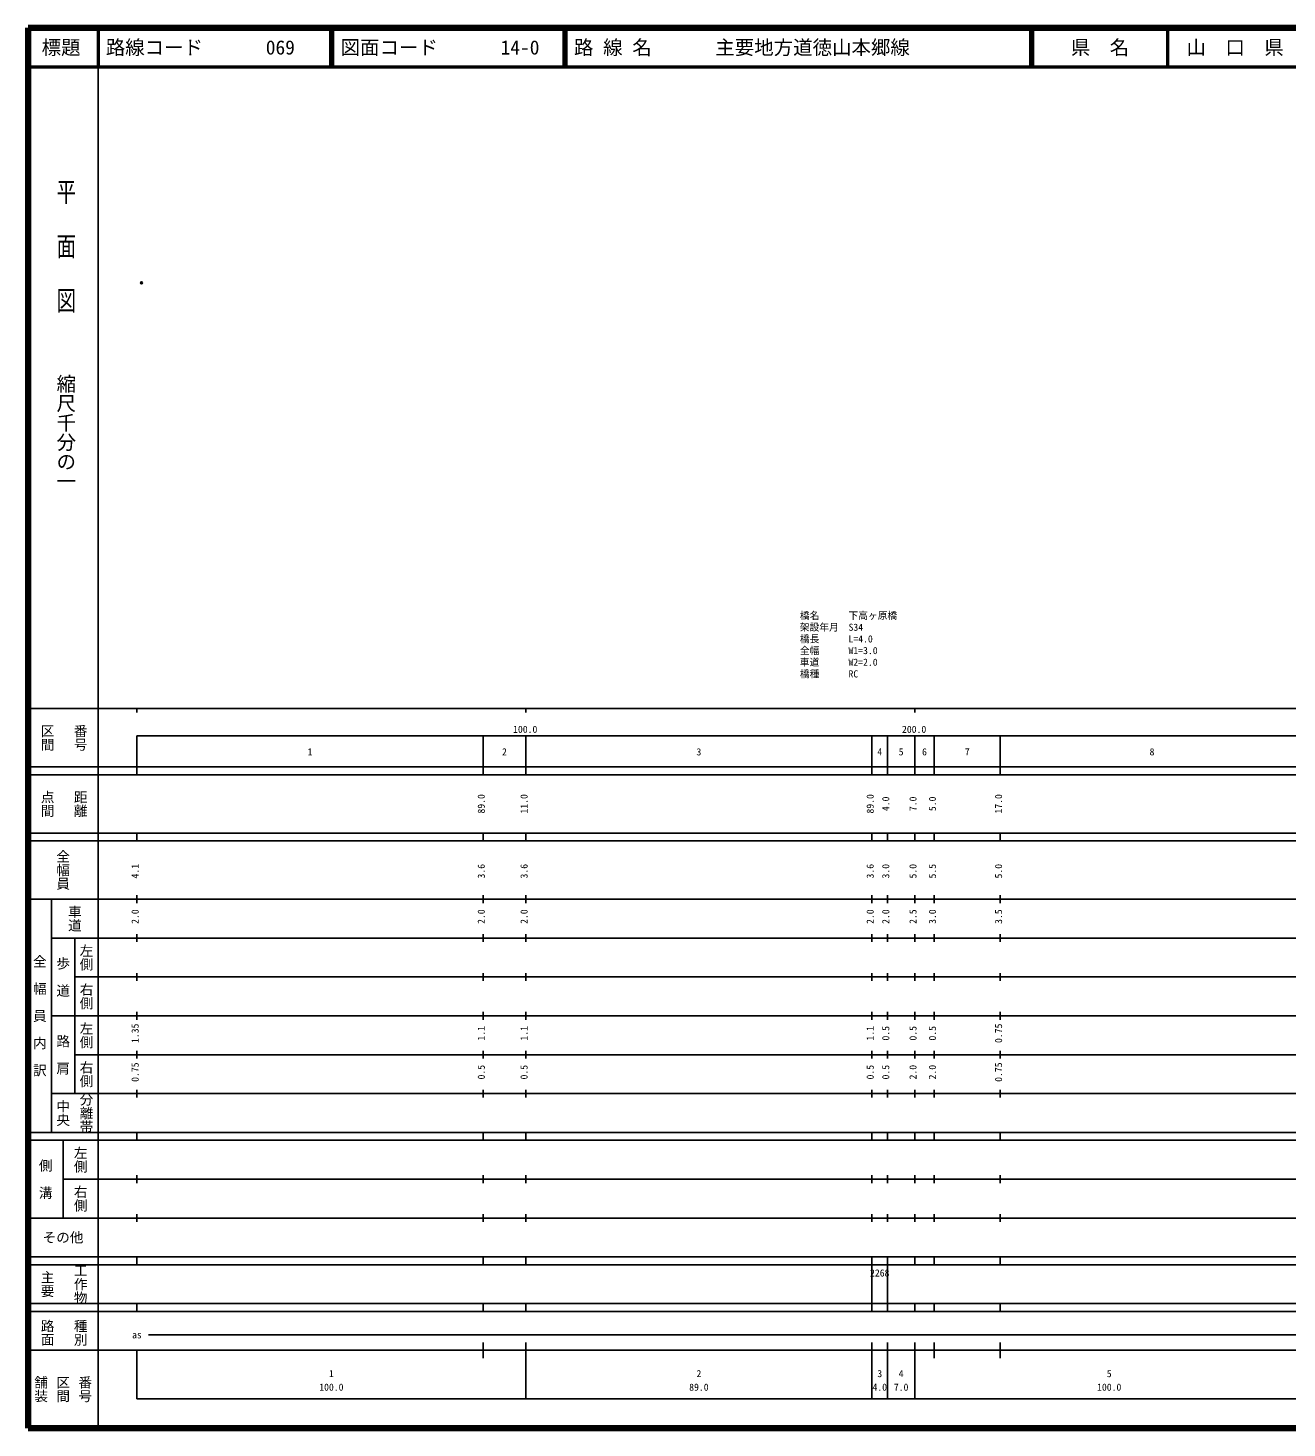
# Model space of a CAD drawing. Units: millimetres on the paper. Extents: x 40 to 680, y 20 to 380.
# Drawn here: x 40 to 363.7, y 20 to 380 of the extents above; entities that cross this region are included whole.
import ezdxf
from ezdxf.enums import TextEntityAlignment as Align

# ---------------------------------------------------------------- set-up
doc = ezdxf.new("R2010")
doc.units = ezdxf.units.MM
doc.header["$PDMODE"] = 32
doc.header["$PDSIZE"] = 0.5
for name, color, linetype in [('M-OTRS', 6, 'Continuous'), ('M-STR-HTXT', 7, 'Continuous'), ('M-TTL-TXT', 7, 'Continuous')]:
    doc.layers.add(name, color=color, linetype=linetype)
for name, color, linetype, lineweight in [('M-TTL', 2, 'Continuous', 140), ('M-TTL-BAND', 7, 'Continuous', 25), ('M-TTL-LINE', 7, 'Continuous', 50)]:
    doc.layers.add(name, color=color, linetype=linetype, lineweight=lineweight)
doc.styles.add('@ＭＳ ゴシック', font='')
doc.styles.add('ＭＳ ゴシック', font='')
doc.styles.get('@ＭＳ ゴシック').set_extended_font_data('@MS Gothic')
doc.styles.get('ＭＳ ゴシック').set_extended_font_data('MS Gothic')

msp = doc.modelspace()

# ---------------------------------------------------------------- linework, layer by layer
at = {"layer": 'M-OTRS'}
msp.add_point((69.207, 314.475), dxfattribs=at)
at = {"layer": 'M-TTL'}
for p, q in [((40, 380), (40, 20)), ((680, 380), (40, 380)), ((40, 20), (680, 20))]:
    msp.add_line(p, q, dxfattribs=at)
at = {"layer": 'M-TTL-BAND'}
for p, q in [((58, 370), (58, 20)), ((40, 205), (579, 205)), ((68, 205), (68, 204)), ((168, 205), (168, 204)), ((268, 205), (268, 204)), ((68, 198), (579, 198)), ((68, 198), (68, 188)), ((157, 188), (157, 198)), ((168, 188), (168, 198)), ((257, 188), (257, 198)), ((261, 188), (261, 198)), ((268, 188), (268, 198)), ((273, 188), (273, 198)), ((290, 188), (290, 198)), ((40, 190), (579, 190)), ((40, 188), (579, 188)), ((40, 173), (579, 173)), ((68, 171), (68, 173)), ((157, 171), (157, 173)), ((168, 171), (168, 173)), ((257, 171), (257, 173)), ((261, 171), (261, 173)), ((268, 171), (268, 173)), ((273, 171), (273, 173)), ((290, 171), (290, 173)), ((40, 171), (579, 171)), ((40, 156), (579, 156)), ((46, 96), (46, 156)), ((68, 155), (68, 157)), ((157, 155), (157, 157)), ((168, 155), (168, 157)), ((257, 155), (257, 157)), ((261, 155), (261, 157)), ((268, 155), (268, 157)), ((273, 155), (273, 157)), ((290, 155), (290, 157)), ((46, 146), (579, 146)), ((52, 146), (52, 106)), ((68, 145), (68, 147)), ((157, 145), (157, 147)), ((168, 145), (168, 147)), ((257, 145), (257, 147)), ((261, 145), (261, 147)), ((268, 145), (268, 147)), ((273, 145), (273, 147)), ((290, 145), (290, 147)), ((68, 135), (68, 137)), ((157, 135), (157, 137)), ((168, 135), (168, 137)), ((257, 135), (257, 137)), ((261, 135), (261, 137)), ((268, 135), (268, 137)), ((273, 135), (273, 137)), ((290, 135), (290, 137)), ((52, 136), (579, 136)), ((46, 126), (579, 126)), ((68, 125), (68, 127)), ((157, 125), (157, 127)), ((168, 125), (168, 127)), ((257, 125), (257, 127)), ((261, 125), (261, 127)), ((268, 125), (268, 127)), ((273, 125), (273, 127)), ((290, 125), (290, 127)), ((52, 116), (579, 116)), ((68, 115), (68, 117)), ((157, 115), (157, 117)), ((168, 115), (168, 117)), ((257, 115), (257, 117)), ((261, 115), (261, 117)), ((268, 115), (268, 117)), ((273, 115), (273, 117)), ((290, 115), (290, 117)), ((46, 106), (579, 106)), ((68, 105), (68, 107)), ((157, 105), (157, 107)), ((168, 105), (168, 107)), ((257, 105), (257, 107)), ((261, 105), (261, 107)), ((268, 105), (268, 107)), ((273, 105), (273, 107)), ((290, 105), (290, 107)), ((40, 96), (579, 96)), ((40, 94), (579, 94)), ((49, 94), (49, 74)), ((68, 94), (68, 96)), ((157, 94), (157, 96)), ((168, 94), (168, 96)), ((257, 94), (257, 96)), ((261, 94), (261, 96)), ((268, 94), (268, 96)), ((273, 94), (273, 96)), ((290, 94), (290, 96)), ((49, 84), (579, 84)), ((68, 83), (68, 85)), ((157, 83), (157, 85)), ((168, 83), (168, 85)), ((257, 83), (257, 85)), ((261, 83), (261, 85)), ((268, 83), (268, 85)), ((273, 83), (273, 85)), ((290, 83), (290, 85)), ((40, 74), (579, 74)), ((68, 73), (68, 75)), ((157, 73), (157, 75)), ((168, 73), (168, 75)), ((257, 73), (257, 75)), ((261, 73), (261, 75)), ((268, 73), (268, 75)), ((273, 73), (273, 75)), ((290, 73), (290, 75)), ((40, 64), (579, 64)), ((40, 62), (579, 62)), ((68, 62), (68, 64)), ((157, 62), (157, 64)), ((168, 62), (168, 64)), ((257, 62), (257, 64)), ((257, 52), (257, 62)), ((261, 62), (261, 64)), ((261, 52), (261, 62)), ((268, 62), (268, 64)), ((273, 62), (273, 64)), ((290, 62), (290, 64)), ((40, 52), (579, 52)), ((68, 50), (68, 52)), ((157, 50), (157, 52)), ((168, 50), (168, 52)), ((257, 50), (257, 52)), ((261, 50), (261, 52)), ((268, 50), (268, 52)), ((273, 50), (273, 52)), ((290, 50), (290, 52)), ((40, 50), (579, 50)), ((71, 44), (565, 44)), ((40, 40), (579, 40)), ((68, 40), (68, 27.5)), ((157, 38), (157, 42)), ((168, 27.5), (168, 42)), ((257, 27.5), (257, 42)), ((261, 27.5), (261, 42)), ((268, 27.5), (268, 42)), ((273, 38), (273, 42)), ((290, 38), (290, 42)), ((68, 27.5), (579, 27.5))]:
    msp.add_line(p, q, dxfattribs=at)
at = {"layer": 'M-TTL-LINE'}
for p, q in [((58, 380), (58, 370)), ((117.75, 380), (117.75, 370)), ((118.25, 380), (118.25, 370)), ((177.75, 380), (177.75, 370)), ((178.25, 380), (178.25, 370)), ((297.75, 380), (297.75, 370)), ((298.25, 380), (298.25, 370)), ((333, 380), (333, 370)), ((40, 370), (680, 370))]:
    msp.add_line(p, q, dxfattribs=at)

# ---------------------------------------------------------------- texts
at = {"layer": 'M-STR-HTXT', "style": 'ＭＳ ゴシック'}
for s, p in [('橋名\u3000\u3000\u3000下高ヶ原橋', (238.471, 227.449)), ('架設年月\u3000S34', (238.471, 224.449)), ('橋長\u3000\u3000\u3000L=4.0', (238.471, 221.449)), ('全幅\u3000\u3000\u3000W1=3.0', (238.471, 218.449)), ('車道\u3000\u3000\u3000W2=2.0', (238.471, 215.449)), ('橋種\u3000\u3000\u3000RC', (238.471, 212.449))]:
    msp.add_text(s, height=1.833, dxfattribs=at).set_placement(p, align=Align.BOTTOM_LEFT)
at = {"layer": 'M-TTL-BAND', "style": '@ＭＳ ゴシック', "width": 1.4}
msp.add_text('平  面  図', height=3.666, rotation=270, dxfattribs=at).set_placement((49.777, 306.475), align=Align.MIDDLE_RIGHT)
at = {"layer": 'M-TTL-BAND', "style": '@ＭＳ ゴシック'}
msp.add_text('縮尺千分の一', height=3.666, rotation=270, dxfattribs=at).set_placement((49.777, 261.03), align=Align.MIDDLE_RIGHT)
for s, p in [('区間', (45, 197.5)), ('番号', (53.5, 197.5)), ('点間', (45, 180.5)), ('距離', (53.5, 180.5)), ('全幅員', (49, 163.5)), ('車道', (52, 151)), ('左側', (55, 141)), ('全\u3000幅\u3000員\u3000内\u3000訳', (43, 126)), ('歩\u3000道', (49, 136)), ('右側', (55, 131)), ('左側', (55, 121)), ('路\u3000肩', (49, 116)), ('右側', (55, 111)), ('分離帯', (55, 101)), ('中央', (49, 101)), ('左側', (53.5, 89)), ('側\u3000溝', (44.5, 84)), ('右側', (53.5, 79)), ('工作物', (53.5, 57)), ('主要', (45, 57)), ('路面', (45, 44.5)), ('種別', (53.5, 44.5)), ('舗装', (43.333, 30)), ('区間', (49, 30)), ('番号', (54.667, 30))]:
    msp.add_text(s, height=2.566, rotation=270, dxfattribs=at).set_placement(p, align=Align.MIDDLE_CENTER)
at = {"layer": 'M-TTL-BAND', "style": 'ＭＳ ゴシック'}
for s, p in [('100.0', (167.844, 198.195)), ('200.0', (267.844, 198.195)), ('1', (112.5, 192.405)), ('2', (162.5, 192.405)), ('3', (212.5, 192.405)), ('4', (259, 192.405)), ('5', (264.5, 192.405)), ('6', (270.5, 192.405)), ('7', (281.5, 192.405)), ('8', (329, 192.405)), ('as', (68, 42.5)), ('1', (118, 32.523)), ('2', (212.5, 32.523)), ('3', (259, 32.523)), ('4', (264.5, 32.523)), ('5', (318, 32.523)), ('100.0', (118, 29.033)), ('89.0', (212.5, 29.033)), ('4.0', (259, 29.033)), ('7.0', (264.5, 29.033)), ('100.0', (318, 29.033))]:
    msp.add_text(s, height=1.833, dxfattribs=at).set_placement(p, align=Align.BOTTOM_CENTER)
for s, p in [('89.0', (158, 180.5)), ('11.0', (169, 180.5)), ('89.0', (258, 180.5)), ('4.0', (262, 180.5)), ('7.0', (269, 180.5)), ('5.0', (274, 180.5)), ('17.0', (291, 180.5)), ('4.1', (69, 163.174)), ('3.6', (158, 163.174)), ('3.6', (169, 163.174)), ('3.6', (258, 163.174)), ('3.0', (262, 163.174)), ('5.0', (269, 163.174)), ('5.5', (274, 163.174)), ('5.0', (291, 163.174)), ('2.0', (69, 151.5)), ('2.0', (158, 151.5)), ('2.0', (169, 151.5)), ('2.0', (258, 151.5)), ('2.0', (262, 151.5)), ('2.5', (269, 151.5)), ('3.0', (274, 151.5)), ('3.5', (291, 151.5)), ('1.35', (69, 121.5)), ('1.1', (158, 121.5)), ('1.1', (169, 121.5)), ('1.1', (258, 121.5)), ('0.5', (262, 121.5)), ('0.5', (269, 121.5)), ('0.5', (274, 121.5)), ('0.75', (291, 121.5)), ('0.75', (69, 111.5)), ('0.5', (158, 111.5)), ('0.5', (169, 111.5)), ('0.5', (258, 111.5)), ('0.5', (262, 111.5)), ('2.0', (269, 111.5)), ('2.0', (274, 111.5)), ('0.75', (291, 111.5))]:
    msp.add_text(s, height=1.833, rotation=90, dxfattribs=at).set_placement(p, align=Align.BOTTOM_CENTER)
msp.add_text('その他', height=2.566, dxfattribs=at).set_placement((49, 69), align=Align.MIDDLE_CENTER)
msp.add_text('2268', height=1.833, dxfattribs=at).set_placement((256.5, 58.405), align=Align.BOTTOM_LEFT)
at = {"layer": 'M-TTL-TXT', "style": 'ＭＳ ゴシック'}
for s, p in [('標題', (48.5, 375)), ('県\u3000名', (315.625, 375)), ('山\u3000口\u3000県', (350.375, 375))]:
    msp.add_text(s, height=3.666, dxfattribs=at).set_placement(p, align=Align.MIDDLE_CENTER)
for s, p in [('路線コード', (60, 375)), ('069', (101.142, 375)), ('図面コード', (120.38, 375)), ('14-0', (161.521, 375)), ('路 線 名', (180.38, 375)), ('主要地方道徳山本郷線', (216.734, 375))]:
    msp.add_text(s, height=3.666, dxfattribs=at).set_placement(p, align=Align.MIDDLE_LEFT)

doc.saveas('drawing.dxf')
